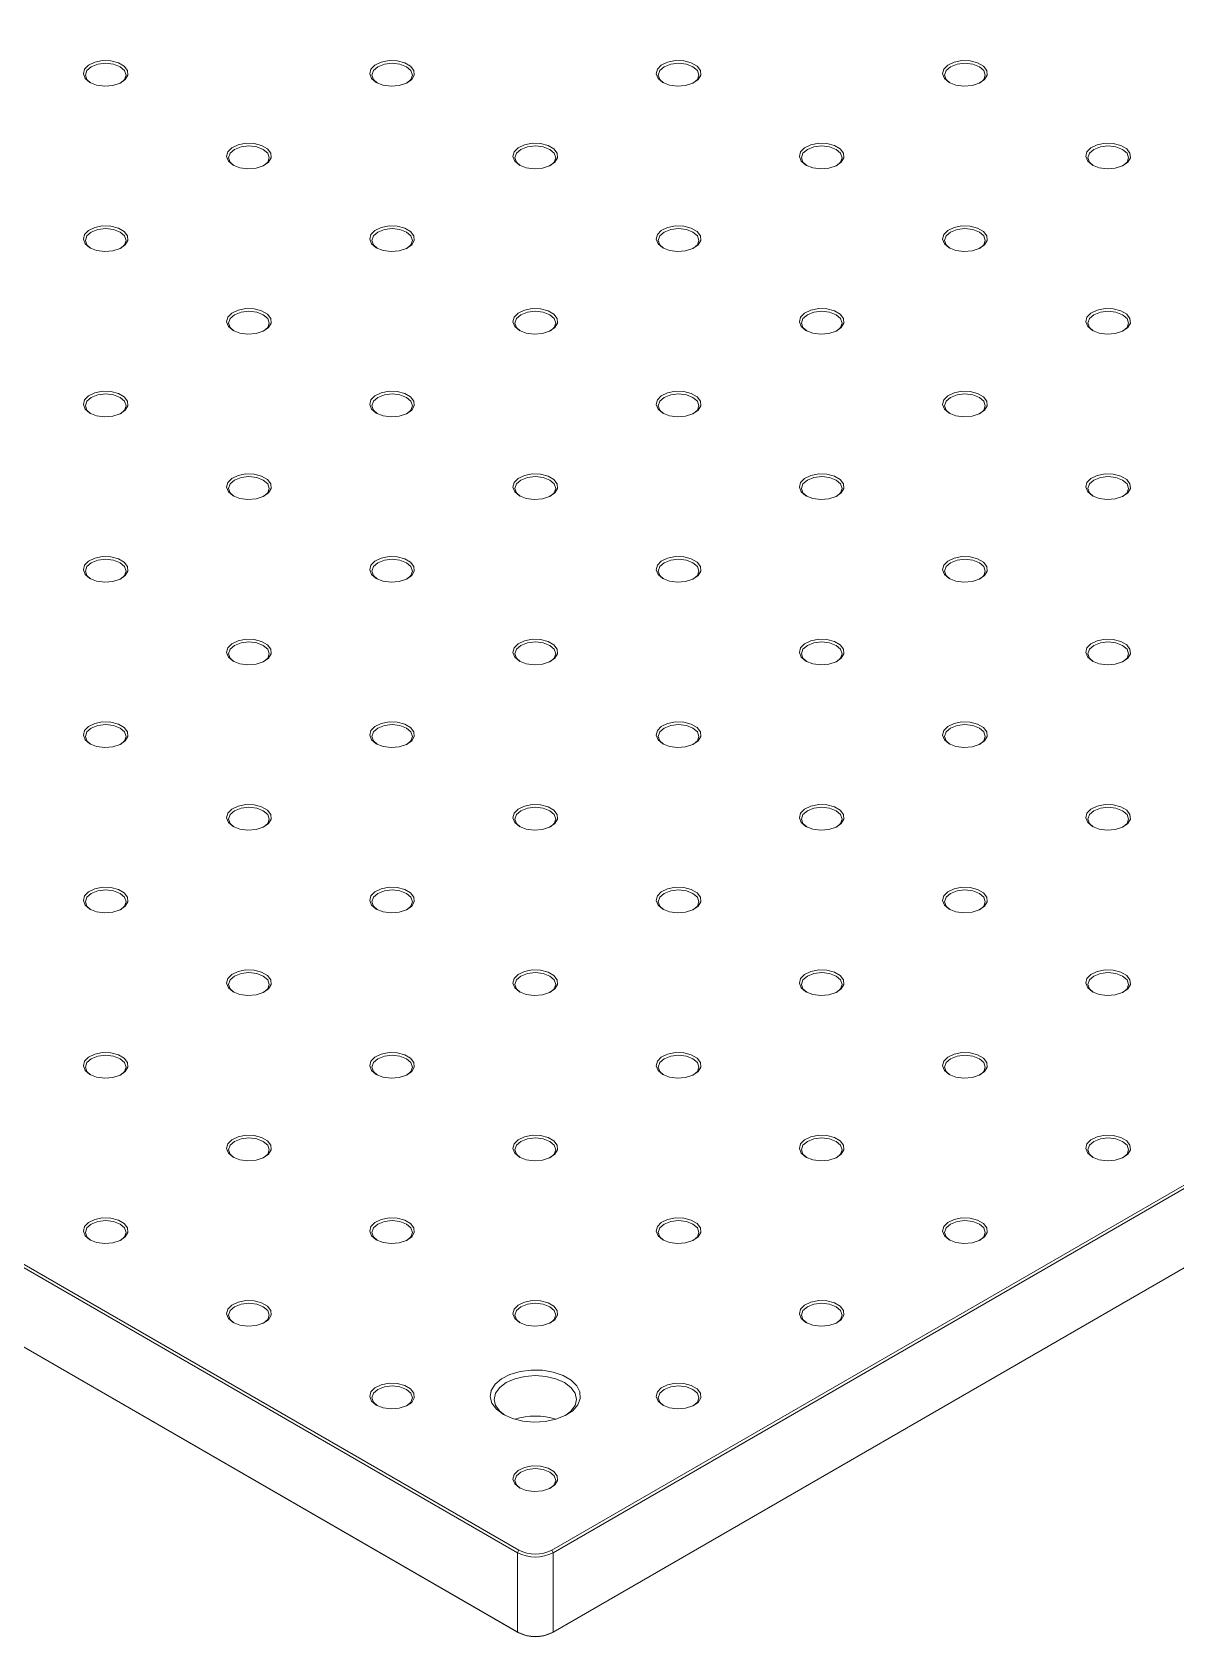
# Model space of a CAD drawing. Header units: inches. Extents: x 0.1 to 10.9, y 0 to 8.5.
# Drawn here: x 9.414 to 9.927, y 6.295 to 7.016 of the extents above; entities that cross this region are included whole.
import ezdxf

# ---------------------------------------------------------------- set-up
doc = ezdxf.new("R2010")
doc.units = ezdxf.units.IN
doc.header["$MEASUREMENT"] = 0

msp = doc.modelspace()

# ---------------------------------------------------------------- linework, layer by layer
at = {"color": 7, "linetype": 'Continuous', "lineweight": 18}
for p, q in [((9.63171, 6.33292), (7.33362, 7.65959)), ((7.33426, 7.6607), (9.63236, 6.33404)), ((7.33362, 7.62396), (9.63171, 6.29729)), ((9.63236, 6.29692), (7.33426, 7.62359)), ((9.64714, 6.33404), (10.78815, 6.99273)), ((10.7888, 6.99162), (9.64778, 6.33292)), ((10.78815, 6.95561), (9.64714, 6.29692)), ((9.64778, 6.29729), (10.7888, 6.95599)), ((9.63236, 6.33404), (9.63171, 6.33292)), ((9.63171, 6.29729), (9.63171, 6.33292)), ((9.64714, 6.33404), (9.64778, 6.33292)), ((9.64778, 6.33292), (9.64778, 6.29729)), ((9.63236, 6.29692), (9.63171, 6.29729)), ((9.64714, 6.29692), (9.64778, 6.29729))]:
    msp.add_line(p, q, dxfattribs=at)
at = {"color": 7, "linetype": 'Continuous', "lineweight": 18, "flags": 128}
for points in [[(9.4398, 6.9929), (9.43771, 6.99466), (9.43687, 6.99673), (9.43738, 6.99884), (9.43917, 7.0007), (9.44201, 7.00206), (9.44551, 7.00274), (9.4492, 7.00264), (9.45258, 7.00178), (9.45519, 7.00028), (9.45668, 6.99833), (9.45685, 6.9962), (9.45568, 6.99418), (9.45332, 6.99254), (9.45009, 6.9915), (9.44644, 6.99121), (9.44284, 6.99169), (9.4398, 6.9929)], [(9.56836, 6.9929), (9.56628, 6.99466), (9.56543, 6.99673), (9.56594, 6.99884), (9.56774, 7.0007), (9.57058, 7.00206), (9.57408, 7.00274), (9.57777, 7.00264), (9.58114, 7.00178), (9.58375, 7.00028), (9.58525, 6.99833), (9.58542, 6.9962), (9.58424, 6.99418), (9.58188, 6.99254), (9.57866, 6.9915), (9.575, 6.99121), (9.57141, 6.99169), (9.56836, 6.9929)], [(9.69693, 6.9929), (9.69484, 6.99466), (9.694, 6.99673), (9.69451, 6.99884), (9.6963, 7.0007), (9.69914, 7.00206), (9.70264, 7.00274), (9.70633, 7.00264), (9.70971, 7.00178), (9.71232, 7.00028), (9.71381, 6.99833), (9.71398, 6.9962), (9.71281, 6.99418), (9.71045, 6.99254), (9.70722, 6.9915), (9.70357, 6.99121), (9.69997, 6.99169), (9.69693, 6.9929)], [(9.82549, 6.9929), (9.82341, 6.99466), (9.82256, 6.99673), (9.82307, 6.99884), (9.82487, 7.0007), (9.82771, 7.00206), (9.83121, 7.00274), (9.8349, 7.00264), (9.83827, 7.00178), (9.84088, 7.00028), (9.84238, 6.99833), (9.84255, 6.9962), (9.84137, 6.99418), (9.83901, 6.99254), (9.83579, 6.9915), (9.83213, 6.99121), (9.82854, 6.99169), (9.82549, 6.9929)], [(9.45367, 6.99271), (9.45534, 6.99424), (9.45604, 6.99626), (9.45534, 6.99827), (9.45336, 6.99999), (9.4504, 7.00113), (9.4469, 7.00153), (9.44341, 7.00113), (9.44044, 6.99999), (9.43846, 6.99827), (9.43777, 6.99626), (9.43846, 6.99424), (9.44013, 6.99271)], [(9.58223, 6.99271), (9.58391, 6.99424), (9.5846, 6.99626), (9.58391, 6.99827), (9.58193, 6.99999), (9.57896, 7.00113), (9.57547, 7.00153), (9.57197, 7.00113), (9.56901, 6.99999), (9.56703, 6.99827), (9.56633, 6.99626), (9.56703, 6.99424), (9.5687, 6.99271)], [(9.7108, 6.99271), (9.71247, 6.99424), (9.71317, 6.99626), (9.71247, 6.99827), (9.71049, 6.99999), (9.70753, 7.00113), (9.70403, 7.00153), (9.70054, 7.00113), (9.69757, 6.99999), (9.69559, 6.99827), (9.6949, 6.99626), (9.69559, 6.99424), (9.69726, 6.99271)], [(9.83936, 6.99271), (9.84104, 6.99424), (9.84173, 6.99626), (9.84104, 6.99827), (9.83906, 6.99999), (9.83609, 7.00113), (9.8326, 7.00153), (9.8291, 7.00113), (9.82614, 6.99999), (9.82416, 6.99827), (9.82346, 6.99626), (9.82416, 6.99424), (9.82583, 6.99271)], [(9.50408, 6.95579), (9.50199, 6.95755), (9.50115, 6.95962), (9.50166, 6.96173), (9.50346, 6.96359), (9.5063, 6.96495), (9.5098, 6.96563), (9.51348, 6.96553), (9.51686, 6.96467), (9.51947, 6.96317), (9.52096, 6.96122), (9.52113, 6.95909), (9.51996, 6.95707), (9.5176, 6.95543), (9.51438, 6.95439), (9.51072, 6.9541), (9.50713, 6.95458), (9.50408, 6.95579)], [(9.51795, 6.9556), (9.51963, 6.95713), (9.52032, 6.95915), (9.51963, 6.96116), (9.51764, 6.96288), (9.51468, 6.96402), (9.51118, 6.96442), (9.50769, 6.96402), (9.50472, 6.96288), (9.50274, 6.96116), (9.50205, 6.95915), (9.50274, 6.95713), (9.50442, 6.9556)], [(9.63265, 6.95579), (9.63056, 6.95755), (9.62971, 6.95962), (9.63022, 6.96173), (9.63202, 6.96359), (9.63486, 6.96495), (9.63836, 6.96563), (9.64205, 6.96553), (9.64543, 6.96467), (9.64804, 6.96317), (9.64953, 6.96122), (9.6497, 6.95909), (9.64853, 6.95707), (9.64617, 6.95543), (9.64294, 6.95439), (9.63929, 6.9541), (9.63569, 6.95458), (9.63265, 6.95579)], [(9.64652, 6.9556), (9.64819, 6.95713), (9.64889, 6.95915), (9.64819, 6.96116), (9.64621, 6.96288), (9.64325, 6.96402), (9.63975, 6.96442), (9.63625, 6.96402), (9.63329, 6.96288), (9.63131, 6.96116), (9.63061, 6.95915), (9.63131, 6.95713), (9.63298, 6.9556)], [(9.76121, 6.95579), (9.75912, 6.95755), (9.75828, 6.95962), (9.75879, 6.96173), (9.76059, 6.96359), (9.76343, 6.96495), (9.76693, 6.96563), (9.77061, 6.96553), (9.77399, 6.96467), (9.7766, 6.96317), (9.77809, 6.96122), (9.77826, 6.95909), (9.77709, 6.95707), (9.77473, 6.95543), (9.77151, 6.95439), (9.76785, 6.9541), (9.76426, 6.95458), (9.76121, 6.95579)], [(9.77508, 6.9556), (9.77675, 6.95713), (9.77745, 6.95915), (9.77675, 6.96116), (9.77477, 6.96288), (9.77181, 6.96402), (9.76831, 6.96442), (9.76482, 6.96402), (9.76185, 6.96288), (9.75987, 6.96116), (9.75918, 6.95915), (9.75987, 6.95713), (9.76155, 6.9556)], [(9.88978, 6.95579), (9.88769, 6.95755), (9.88684, 6.95962), (9.88735, 6.96173), (9.88915, 6.96359), (9.89199, 6.96495), (9.89549, 6.96563), (9.89918, 6.96553), (9.90256, 6.96467), (9.90517, 6.96317), (9.90666, 6.96122), (9.90683, 6.95909), (9.90565, 6.95707), (9.9033, 6.95543), (9.90007, 6.95439), (9.89641, 6.9541), (9.89282, 6.95458), (9.88978, 6.95579)], [(9.90365, 6.9556), (9.90532, 6.95713), (9.90602, 6.95915), (9.90532, 6.96116), (9.90334, 6.96288), (9.90038, 6.96402), (9.89688, 6.96442), (9.89338, 6.96402), (9.89042, 6.96288), (9.88844, 6.96116), (9.88774, 6.95915), (9.88844, 6.95713), (9.89011, 6.9556)], [(9.4398, 6.91868), (9.43771, 6.92044), (9.43687, 6.92251), (9.43738, 6.92462), (9.43917, 6.92648), (9.44201, 6.92785), (9.44551, 6.92852), (9.4492, 6.92842), (9.45258, 6.92756), (9.45519, 6.92606), (9.45668, 6.92411), (9.45685, 6.92198), (9.45568, 6.91996), (9.45332, 6.91832), (9.45009, 6.91728), (9.44644, 6.91699), (9.44284, 6.91747), (9.4398, 6.91868)], [(9.45367, 6.91849), (9.45534, 6.92002), (9.45604, 6.92204), (9.45534, 6.92406), (9.45336, 6.92577), (9.4504, 6.92691), (9.4469, 6.92731), (9.44341, 6.92691), (9.44044, 6.92577), (9.43846, 6.92406), (9.43777, 6.92204), (9.43846, 6.92002), (9.44013, 6.91849)], [(9.56836, 6.91868), (9.56628, 6.92044), (9.56543, 6.92251), (9.56594, 6.92462), (9.56774, 6.92648), (9.57058, 6.92785), (9.57408, 6.92852), (9.57777, 6.92842), (9.58114, 6.92756), (9.58375, 6.92606), (9.58525, 6.92411), (9.58542, 6.92198), (9.58424, 6.91996), (9.58188, 6.91832), (9.57866, 6.91728), (9.575, 6.91699), (9.57141, 6.91747), (9.56836, 6.91868)], [(9.58223, 6.91849), (9.58391, 6.92002), (9.5846, 6.92204), (9.58391, 6.92406), (9.58193, 6.92577), (9.57896, 6.92691), (9.57547, 6.92731), (9.57197, 6.92691), (9.56901, 6.92577), (9.56703, 6.92406), (9.56633, 6.92204), (9.56703, 6.92002), (9.5687, 6.91849)], [(9.69693, 6.91868), (9.69484, 6.92044), (9.694, 6.92251), (9.69451, 6.92462), (9.6963, 6.92648), (9.69914, 6.92785), (9.70264, 6.92852), (9.70633, 6.92842), (9.70971, 6.92756), (9.71232, 6.92606), (9.71381, 6.92411), (9.71398, 6.92198), (9.71281, 6.91996), (9.71045, 6.91832), (9.70722, 6.91728), (9.70357, 6.91699), (9.69997, 6.91747), (9.69693, 6.91868)], [(9.7108, 6.91849), (9.71247, 6.92002), (9.71317, 6.92204), (9.71247, 6.92406), (9.71049, 6.92577), (9.70753, 6.92691), (9.70403, 6.92731), (9.70054, 6.92691), (9.69757, 6.92577), (9.69559, 6.92406), (9.6949, 6.92204), (9.69559, 6.92002), (9.69726, 6.91849)], [(9.82549, 6.91868), (9.82341, 6.92044), (9.82256, 6.92251), (9.82307, 6.92462), (9.82487, 6.92648), (9.82771, 6.92785), (9.83121, 6.92852), (9.8349, 6.92842), (9.83827, 6.92756), (9.84088, 6.92606), (9.84238, 6.92411), (9.84255, 6.92198), (9.84137, 6.91996), (9.83901, 6.91832), (9.83579, 6.91728), (9.83213, 6.91699), (9.82854, 6.91747), (9.82549, 6.91868)], [(9.83936, 6.91849), (9.84104, 6.92002), (9.84173, 6.92204), (9.84104, 6.92406), (9.83906, 6.92577), (9.83609, 6.92691), (9.8326, 6.92731), (9.8291, 6.92691), (9.82614, 6.92577), (9.82416, 6.92406), (9.82346, 6.92204), (9.82416, 6.92002), (9.82583, 6.91849)], [(9.50408, 6.88157), (9.50199, 6.88333), (9.50115, 6.8854), (9.50166, 6.88751), (9.50346, 6.88937), (9.5063, 6.89074), (9.5098, 6.89141), (9.51348, 6.89131), (9.51686, 6.89045), (9.51947, 6.88895), (9.52096, 6.887), (9.52113, 6.88487), (9.51996, 6.88285), (9.5176, 6.88121), (9.51438, 6.88017), (9.51072, 6.87988), (9.50713, 6.88036), (9.50408, 6.88157)], [(9.51795, 6.88138), (9.51963, 6.88291), (9.52032, 6.88493), (9.51963, 6.88695), (9.51764, 6.88866), (9.51468, 6.8898), (9.51118, 6.8902), (9.50769, 6.8898), (9.50472, 6.88866), (9.50274, 6.88695), (9.50205, 6.88493), (9.50274, 6.88291), (9.50442, 6.88138)], [(9.63265, 6.88157), (9.63056, 6.88333), (9.62971, 6.8854), (9.63022, 6.88751), (9.63202, 6.88937), (9.63486, 6.89074), (9.63836, 6.89141), (9.64205, 6.89131), (9.64543, 6.89045), (9.64804, 6.88895), (9.64953, 6.887), (9.6497, 6.88487), (9.64853, 6.88285), (9.64617, 6.88121), (9.64294, 6.88017), (9.63929, 6.87988), (9.63569, 6.88036), (9.63265, 6.88157)], [(9.64652, 6.88138), (9.64819, 6.88291), (9.64889, 6.88493), (9.64819, 6.88695), (9.64621, 6.88866), (9.64325, 6.8898), (9.63975, 6.8902), (9.63625, 6.8898), (9.63329, 6.88866), (9.63131, 6.88695), (9.63061, 6.88493), (9.63131, 6.88291), (9.63298, 6.88138)], [(9.76121, 6.88157), (9.75912, 6.88333), (9.75828, 6.8854), (9.75879, 6.88751), (9.76059, 6.88937), (9.76343, 6.89074), (9.76693, 6.89141), (9.77061, 6.89131), (9.77399, 6.89045), (9.7766, 6.88895), (9.77809, 6.887), (9.77826, 6.88487), (9.77709, 6.88285), (9.77473, 6.88121), (9.77151, 6.88017), (9.76785, 6.87988), (9.76426, 6.88036), (9.76121, 6.88157)], [(9.77508, 6.88138), (9.77675, 6.88291), (9.77745, 6.88493), (9.77675, 6.88695), (9.77477, 6.88866), (9.77181, 6.8898), (9.76831, 6.8902), (9.76482, 6.8898), (9.76185, 6.88866), (9.75987, 6.88695), (9.75918, 6.88493), (9.75987, 6.88291), (9.76155, 6.88138)], [(9.88978, 6.88157), (9.88769, 6.88333), (9.88684, 6.8854), (9.88735, 6.88751), (9.88915, 6.88937), (9.89199, 6.89074), (9.89549, 6.89141), (9.89918, 6.89131), (9.90256, 6.89045), (9.90517, 6.88895), (9.90666, 6.887), (9.90683, 6.88487), (9.90565, 6.88285), (9.9033, 6.88121), (9.90007, 6.88017), (9.89641, 6.87988), (9.89282, 6.88036), (9.88978, 6.88157)], [(9.90365, 6.88138), (9.90532, 6.88291), (9.90602, 6.88493), (9.90532, 6.88695), (9.90334, 6.88866), (9.90038, 6.8898), (9.89688, 6.8902), (9.89338, 6.8898), (9.89042, 6.88866), (9.88844, 6.88695), (9.88774, 6.88493), (9.88844, 6.88291), (9.89011, 6.88138)], [(9.4398, 6.84446), (9.43771, 6.84622), (9.43687, 6.84829), (9.43738, 6.8504), (9.43917, 6.85226), (9.44201, 6.85363), (9.44551, 6.8543), (9.4492, 6.85421), (9.45258, 6.85334), (9.45519, 6.85184), (9.45668, 6.84989), (9.45685, 6.84776), (9.45568, 6.84574), (9.45332, 6.8441), (9.45009, 6.84306), (9.44644, 6.84277), (9.44284, 6.84326), (9.4398, 6.84446)], [(9.45367, 6.84427), (9.45534, 6.8458), (9.45604, 6.84782), (9.45534, 6.84984), (9.45336, 6.85155), (9.4504, 6.85269), (9.4469, 6.85309), (9.44341, 6.85269), (9.44044, 6.85155), (9.43846, 6.84984), (9.43777, 6.84782), (9.43846, 6.8458), (9.44013, 6.84427)], [(9.56836, 6.84446), (9.56628, 6.84622), (9.56543, 6.84829), (9.56594, 6.8504), (9.56774, 6.85226), (9.57058, 6.85363), (9.57408, 6.8543), (9.57777, 6.85421), (9.58114, 6.85334), (9.58375, 6.85184), (9.58525, 6.84989), (9.58542, 6.84776), (9.58424, 6.84574), (9.58188, 6.8441), (9.57866, 6.84306), (9.575, 6.84277), (9.57141, 6.84326), (9.56836, 6.84446)], [(9.58223, 6.84427), (9.58391, 6.8458), (9.5846, 6.84782), (9.58391, 6.84984), (9.58193, 6.85155), (9.57896, 6.85269), (9.57547, 6.85309), (9.57197, 6.85269), (9.56901, 6.85155), (9.56703, 6.84984), (9.56633, 6.84782), (9.56703, 6.8458), (9.5687, 6.84427)], [(9.69693, 6.84446), (9.69484, 6.84622), (9.694, 6.84829), (9.69451, 6.8504), (9.6963, 6.85226), (9.69914, 6.85363), (9.70264, 6.8543), (9.70633, 6.85421), (9.70971, 6.85334), (9.71232, 6.85184), (9.71381, 6.84989), (9.71398, 6.84776), (9.71281, 6.84574), (9.71045, 6.8441), (9.70722, 6.84306), (9.70357, 6.84277), (9.69997, 6.84326), (9.69693, 6.84446)], [(9.7108, 6.84427), (9.71247, 6.8458), (9.71317, 6.84782), (9.71247, 6.84984), (9.71049, 6.85155), (9.70753, 6.85269), (9.70403, 6.85309), (9.70054, 6.85269), (9.69757, 6.85155), (9.69559, 6.84984), (9.6949, 6.84782), (9.69559, 6.8458), (9.69726, 6.84427)], [(9.82549, 6.84446), (9.82341, 6.84622), (9.82256, 6.84829), (9.82307, 6.8504), (9.82487, 6.85226), (9.82771, 6.85363), (9.83121, 6.8543), (9.8349, 6.85421), (9.83827, 6.85334), (9.84088, 6.85184), (9.84238, 6.84989), (9.84255, 6.84776), (9.84137, 6.84574), (9.83901, 6.8441), (9.83579, 6.84306), (9.83213, 6.84277), (9.82854, 6.84326), (9.82549, 6.84446)], [(9.83936, 6.84427), (9.84104, 6.8458), (9.84173, 6.84782), (9.84104, 6.84984), (9.83906, 6.85155), (9.83609, 6.85269), (9.8326, 6.85309), (9.8291, 6.85269), (9.82614, 6.85155), (9.82416, 6.84984), (9.82346, 6.84782), (9.82416, 6.8458), (9.82583, 6.84427)], [(9.50408, 6.80735), (9.50199, 6.80911), (9.50115, 6.81118), (9.50166, 6.81329), (9.50346, 6.81516), (9.5063, 6.81652), (9.5098, 6.81719), (9.51348, 6.8171), (9.51686, 6.81623), (9.51947, 6.81473), (9.52096, 6.81278), (9.52113, 6.81065), (9.51996, 6.80863), (9.5176, 6.80699), (9.51438, 6.80595), (9.51072, 6.80566), (9.50713, 6.80615), (9.50408, 6.80735)], [(9.51795, 6.80717), (9.51963, 6.80869), (9.52032, 6.81071), (9.51963, 6.81273), (9.51764, 6.81444), (9.51468, 6.81558), (9.51118, 6.81598), (9.50769, 6.81558), (9.50472, 6.81444), (9.50274, 6.81273), (9.50205, 6.81071), (9.50274, 6.80869), (9.50442, 6.80717)], [(9.63265, 6.80735), (9.63056, 6.80911), (9.62971, 6.81118), (9.63022, 6.81329), (9.63202, 6.81516), (9.63486, 6.81652), (9.63836, 6.81719), (9.64205, 6.8171), (9.64543, 6.81623), (9.64804, 6.81473), (9.64953, 6.81278), (9.6497, 6.81065), (9.64853, 6.80863), (9.64617, 6.80699), (9.64294, 6.80595), (9.63929, 6.80566), (9.63569, 6.80615), (9.63265, 6.80735)], [(9.64652, 6.80717), (9.64819, 6.80869), (9.64889, 6.81071), (9.64819, 6.81273), (9.64621, 6.81444), (9.64325, 6.81558), (9.63975, 6.81598), (9.63625, 6.81558), (9.63329, 6.81444), (9.63131, 6.81273), (9.63061, 6.81071), (9.63131, 6.80869), (9.63298, 6.80717)], [(9.76121, 6.80735), (9.75912, 6.80911), (9.75828, 6.81118), (9.75879, 6.81329), (9.76059, 6.81516), (9.76343, 6.81652), (9.76693, 6.81719), (9.77061, 6.8171), (9.77399, 6.81623), (9.7766, 6.81473), (9.77809, 6.81278), (9.77826, 6.81065), (9.77709, 6.80863), (9.77473, 6.80699), (9.77151, 6.80595), (9.76785, 6.80566), (9.76426, 6.80615), (9.76121, 6.80735)], [(9.77508, 6.80717), (9.77675, 6.80869), (9.77745, 6.81071), (9.77675, 6.81273), (9.77477, 6.81444), (9.77181, 6.81558), (9.76831, 6.81598), (9.76482, 6.81558), (9.76185, 6.81444), (9.75987, 6.81273), (9.75918, 6.81071), (9.75987, 6.80869), (9.76155, 6.80717)], [(9.88978, 6.80735), (9.88769, 6.80911), (9.88684, 6.81118), (9.88735, 6.81329), (9.88915, 6.81516), (9.89199, 6.81652), (9.89549, 6.81719), (9.89918, 6.8171), (9.90256, 6.81623), (9.90517, 6.81473), (9.90666, 6.81278), (9.90683, 6.81065), (9.90565, 6.80863), (9.9033, 6.80699), (9.90007, 6.80595), (9.89641, 6.80566), (9.89282, 6.80615), (9.88978, 6.80735)], [(9.90365, 6.80717), (9.90532, 6.80869), (9.90602, 6.81071), (9.90532, 6.81273), (9.90334, 6.81444), (9.90038, 6.81558), (9.89688, 6.81598), (9.89338, 6.81558), (9.89042, 6.81444), (9.88844, 6.81273), (9.88774, 6.81071), (9.88844, 6.80869), (9.89011, 6.80717)], [(9.4398, 6.77024), (9.43771, 6.772), (9.43687, 6.77407), (9.43738, 6.77618), (9.43917, 6.77805), (9.44201, 6.77941), (9.44551, 6.78008), (9.4492, 6.77999), (9.45258, 6.77913), (9.45519, 6.77762), (9.45668, 6.77567), (9.45685, 6.77354), (9.45568, 6.77152), (9.45332, 6.76988), (9.45009, 6.76884), (9.44644, 6.76855), (9.44284, 6.76904), (9.4398, 6.77024)], [(9.56836, 6.77024), (9.56628, 6.772), (9.56543, 6.77407), (9.56594, 6.77618), (9.56774, 6.77805), (9.57058, 6.77941), (9.57408, 6.78008), (9.57777, 6.77999), (9.58114, 6.77913), (9.58375, 6.77762), (9.58525, 6.77567), (9.58542, 6.77354), (9.58424, 6.77152), (9.58188, 6.76988), (9.57866, 6.76884), (9.575, 6.76855), (9.57141, 6.76904), (9.56836, 6.77024)], [(9.69693, 6.77024), (9.69484, 6.772), (9.694, 6.77407), (9.69451, 6.77618), (9.6963, 6.77805), (9.69914, 6.77941), (9.70264, 6.78008), (9.70633, 6.77999), (9.70971, 6.77913), (9.71232, 6.77762), (9.71381, 6.77567), (9.71398, 6.77354), (9.71281, 6.77152), (9.71045, 6.76988), (9.70722, 6.76884), (9.70357, 6.76855), (9.69997, 6.76904), (9.69693, 6.77024)], [(9.82549, 6.77024), (9.82341, 6.772), (9.82256, 6.77407), (9.82307, 6.77618), (9.82487, 6.77805), (9.82771, 6.77941), (9.83121, 6.78008), (9.8349, 6.77999), (9.83827, 6.77913), (9.84088, 6.77762), (9.84238, 6.77567), (9.84255, 6.77354), (9.84137, 6.77152), (9.83901, 6.76988), (9.83579, 6.76884), (9.83213, 6.76855), (9.82854, 6.76904), (9.82549, 6.77024)], [(9.45367, 6.77006), (9.45534, 6.77158), (9.45604, 6.7736), (9.45534, 6.77562), (9.45336, 6.77733), (9.4504, 6.77847), (9.4469, 6.77887), (9.44341, 6.77847), (9.44044, 6.77733), (9.43846, 6.77562), (9.43777, 6.7736), (9.43846, 6.77158), (9.44013, 6.77006)], [(9.58223, 6.77006), (9.58391, 6.77158), (9.5846, 6.7736), (9.58391, 6.77562), (9.58193, 6.77733), (9.57896, 6.77847), (9.57547, 6.77887), (9.57197, 6.77847), (9.56901, 6.77733), (9.56703, 6.77562), (9.56633, 6.7736), (9.56703, 6.77158), (9.5687, 6.77006)], [(9.7108, 6.77006), (9.71247, 6.77158), (9.71317, 6.7736), (9.71247, 6.77562), (9.71049, 6.77733), (9.70753, 6.77847), (9.70403, 6.77887), (9.70054, 6.77847), (9.69757, 6.77733), (9.69559, 6.77562), (9.6949, 6.7736), (9.69559, 6.77158), (9.69726, 6.77006)], [(9.83936, 6.77006), (9.84104, 6.77158), (9.84173, 6.7736), (9.84104, 6.77562), (9.83906, 6.77733), (9.83609, 6.77847), (9.8326, 6.77887), (9.8291, 6.77847), (9.82614, 6.77733), (9.82416, 6.77562), (9.82346, 6.7736), (9.82416, 6.77158), (9.82583, 6.77006)], [(9.50408, 6.73313), (9.50199, 6.73489), (9.50115, 6.73696), (9.50166, 6.73907), (9.50346, 6.74094), (9.5063, 6.7423), (9.5098, 6.74298), (9.51348, 6.74288), (9.51686, 6.74202), (9.51947, 6.74051), (9.52096, 6.73856), (9.52113, 6.73643), (9.51996, 6.73441), (9.5176, 6.73277), (9.51438, 6.73173), (9.51072, 6.73144), (9.50713, 6.73193), (9.50408, 6.73313)], [(9.51795, 6.73295), (9.51963, 6.73447), (9.52032, 6.73649), (9.51963, 6.73851), (9.51764, 6.74022), (9.51468, 6.74136), (9.51118, 6.74176), (9.50769, 6.74136), (9.50472, 6.74022), (9.50274, 6.73851), (9.50205, 6.73649), (9.50274, 6.73447), (9.50442, 6.73295)], [(9.63265, 6.73313), (9.63056, 6.73489), (9.62971, 6.73696), (9.63022, 6.73907), (9.63202, 6.74094), (9.63486, 6.7423), (9.63836, 6.74298), (9.64205, 6.74288), (9.64543, 6.74202), (9.64804, 6.74051), (9.64953, 6.73856), (9.6497, 6.73643), (9.64853, 6.73441), (9.64617, 6.73277), (9.64294, 6.73173), (9.63929, 6.73144), (9.63569, 6.73193), (9.63265, 6.73313)], [(9.64652, 6.73295), (9.64819, 6.73447), (9.64889, 6.73649), (9.64819, 6.73851), (9.64621, 6.74022), (9.64325, 6.74136), (9.63975, 6.74176), (9.63625, 6.74136), (9.63329, 6.74022), (9.63131, 6.73851), (9.63061, 6.73649), (9.63131, 6.73447), (9.63298, 6.73295)], [(9.76121, 6.73313), (9.75912, 6.73489), (9.75828, 6.73696), (9.75879, 6.73907), (9.76059, 6.74094), (9.76343, 6.7423), (9.76693, 6.74298), (9.77061, 6.74288), (9.77399, 6.74202), (9.7766, 6.74051), (9.77809, 6.73856), (9.77826, 6.73643), (9.77709, 6.73441), (9.77473, 6.73277), (9.77151, 6.73173), (9.76785, 6.73144), (9.76426, 6.73193), (9.76121, 6.73313)], [(9.77508, 6.73295), (9.77675, 6.73447), (9.77745, 6.73649), (9.77675, 6.73851), (9.77477, 6.74022), (9.77181, 6.74136), (9.76831, 6.74176), (9.76482, 6.74136), (9.76185, 6.74022), (9.75987, 6.73851), (9.75918, 6.73649), (9.75987, 6.73447), (9.76155, 6.73295)], [(9.88978, 6.73313), (9.88769, 6.73489), (9.88684, 6.73696), (9.88735, 6.73907), (9.88915, 6.74094), (9.89199, 6.7423), (9.89549, 6.74298), (9.89918, 6.74288), (9.90256, 6.74202), (9.90517, 6.74051), (9.90666, 6.73856), (9.90683, 6.73643), (9.90565, 6.73441), (9.9033, 6.73277), (9.90007, 6.73173), (9.89641, 6.73144), (9.89282, 6.73193), (9.88978, 6.73313)], [(9.90365, 6.73295), (9.90532, 6.73447), (9.90602, 6.73649), (9.90532, 6.73851), (9.90334, 6.74022), (9.90038, 6.74136), (9.89688, 6.74176), (9.89338, 6.74136), (9.89042, 6.74022), (9.88844, 6.73851), (9.88774, 6.73649), (9.88844, 6.73447), (9.89011, 6.73295)], [(9.4398, 6.69602), (9.43771, 6.69778), (9.43687, 6.69985), (9.43738, 6.70197), (9.43917, 6.70383), (9.44201, 6.70519), (9.44551, 6.70587), (9.4492, 6.70577), (9.45258, 6.70491), (9.45519, 6.7034), (9.45668, 6.70145), (9.45685, 6.69932), (9.45568, 6.6973), (9.45332, 6.69566), (9.45009, 6.69462), (9.44644, 6.69433), (9.44284, 6.69482), (9.4398, 6.69602)], [(9.45367, 6.69584), (9.45534, 6.69736), (9.45604, 6.69938), (9.45534, 6.7014), (9.45336, 6.70311), (9.4504, 6.70425), (9.4469, 6.70465), (9.44341, 6.70425), (9.44044, 6.70311), (9.43846, 6.7014), (9.43777, 6.69938), (9.43846, 6.69736), (9.44013, 6.69584)], [(9.56836, 6.69602), (9.56628, 6.69778), (9.56543, 6.69985), (9.56594, 6.70197), (9.56774, 6.70383), (9.57058, 6.70519), (9.57408, 6.70587), (9.57777, 6.70577), (9.58114, 6.70491), (9.58375, 6.7034), (9.58525, 6.70145), (9.58542, 6.69932), (9.58424, 6.6973), (9.58188, 6.69566), (9.57866, 6.69462), (9.575, 6.69433), (9.57141, 6.69482), (9.56836, 6.69602)], [(9.58223, 6.69584), (9.58391, 6.69736), (9.5846, 6.69938), (9.58391, 6.7014), (9.58193, 6.70311), (9.57896, 6.70425), (9.57547, 6.70465), (9.57197, 6.70425), (9.56901, 6.70311), (9.56703, 6.7014), (9.56633, 6.69938), (9.56703, 6.69736), (9.5687, 6.69584)], [(9.69693, 6.69602), (9.69484, 6.69778), (9.694, 6.69985), (9.69451, 6.70197), (9.6963, 6.70383), (9.69914, 6.70519), (9.70264, 6.70587), (9.70633, 6.70577), (9.70971, 6.70491), (9.71232, 6.7034), (9.71381, 6.70145), (9.71398, 6.69932), (9.71281, 6.6973), (9.71045, 6.69566), (9.70722, 6.69462), (9.70357, 6.69433), (9.69997, 6.69482), (9.69693, 6.69602)], [(9.7108, 6.69584), (9.71247, 6.69736), (9.71317, 6.69938), (9.71247, 6.7014), (9.71049, 6.70311), (9.70753, 6.70425), (9.70403, 6.70465), (9.70054, 6.70425), (9.69757, 6.70311), (9.69559, 6.7014), (9.6949, 6.69938), (9.69559, 6.69736), (9.69726, 6.69584)], [(9.82549, 6.69602), (9.82341, 6.69778), (9.82256, 6.69985), (9.82307, 6.70197), (9.82487, 6.70383), (9.82771, 6.70519), (9.83121, 6.70587), (9.8349, 6.70577), (9.83827, 6.70491), (9.84088, 6.7034), (9.84238, 6.70145), (9.84255, 6.69932), (9.84137, 6.6973), (9.83901, 6.69566), (9.83579, 6.69462), (9.83213, 6.69433), (9.82854, 6.69482), (9.82549, 6.69602)], [(9.83936, 6.69584), (9.84104, 6.69736), (9.84173, 6.69938), (9.84104, 6.7014), (9.83906, 6.70311), (9.83609, 6.70425), (9.8326, 6.70465), (9.8291, 6.70425), (9.82614, 6.70311), (9.82416, 6.7014), (9.82346, 6.69938), (9.82416, 6.69736), (9.82583, 6.69584)], [(9.50408, 6.65891), (9.50199, 6.66067), (9.50115, 6.66275), (9.50166, 6.66486), (9.50346, 6.66672), (9.5063, 6.66808), (9.5098, 6.66876), (9.51348, 6.66866), (9.51686, 6.6678), (9.51947, 6.66629), (9.52096, 6.66434), (9.52113, 6.66221), (9.51996, 6.66019), (9.5176, 6.65855), (9.51438, 6.65751), (9.51072, 6.65722), (9.50713, 6.65771), (9.50408, 6.65891)], [(9.51795, 6.65873), (9.51963, 6.66025), (9.52032, 6.66227), (9.51963, 6.66429), (9.51764, 6.666), (9.51468, 6.66714), (9.51118, 6.66754), (9.50769, 6.66714), (9.50472, 6.666), (9.50274, 6.66429), (9.50205, 6.66227), (9.50274, 6.66025), (9.50442, 6.65873)], [(9.63265, 6.65891), (9.63056, 6.66067), (9.62971, 6.66275), (9.63022, 6.66486), (9.63202, 6.66672), (9.63486, 6.66808), (9.63836, 6.66876), (9.64205, 6.66866), (9.64543, 6.6678), (9.64804, 6.66629), (9.64953, 6.66434), (9.6497, 6.66221), (9.64853, 6.66019), (9.64617, 6.65855), (9.64294, 6.65751), (9.63929, 6.65722), (9.63569, 6.65771), (9.63265, 6.65891)], [(9.64652, 6.65873), (9.64819, 6.66025), (9.64889, 6.66227), (9.64819, 6.66429), (9.64621, 6.666), (9.64325, 6.66714), (9.63975, 6.66754), (9.63625, 6.66714), (9.63329, 6.666), (9.63131, 6.66429), (9.63061, 6.66227), (9.63131, 6.66025), (9.63298, 6.65873)], [(9.76121, 6.65891), (9.75912, 6.66067), (9.75828, 6.66275), (9.75879, 6.66486), (9.76059, 6.66672), (9.76343, 6.66808), (9.76693, 6.66876), (9.77061, 6.66866), (9.77399, 6.6678), (9.7766, 6.66629), (9.77809, 6.66434), (9.77826, 6.66221), (9.77709, 6.66019), (9.77473, 6.65855), (9.77151, 6.65751), (9.76785, 6.65722), (9.76426, 6.65771), (9.76121, 6.65891)], [(9.77508, 6.65873), (9.77675, 6.66025), (9.77745, 6.66227), (9.77675, 6.66429), (9.77477, 6.666), (9.77181, 6.66714), (9.76831, 6.66754), (9.76482, 6.66714), (9.76185, 6.666), (9.75987, 6.66429), (9.75918, 6.66227), (9.75987, 6.66025), (9.76155, 6.65873)], [(9.88978, 6.65891), (9.88769, 6.66067), (9.88684, 6.66275), (9.88735, 6.66486), (9.88915, 6.66672), (9.89199, 6.66808), (9.89549, 6.66876), (9.89918, 6.66866), (9.90256, 6.6678), (9.90517, 6.66629), (9.90666, 6.66434), (9.90683, 6.66221), (9.90565, 6.66019), (9.9033, 6.65855), (9.90007, 6.65751), (9.89641, 6.65722), (9.89282, 6.65771), (9.88978, 6.65891)], [(9.90365, 6.65873), (9.90532, 6.66025), (9.90602, 6.66227), (9.90532, 6.66429), (9.90334, 6.666), (9.90038, 6.66714), (9.89688, 6.66754), (9.89338, 6.66714), (9.89042, 6.666), (9.88844, 6.66429), (9.88774, 6.66227), (9.88844, 6.66025), (9.89011, 6.65873)], [(9.4398, 6.6218), (9.43771, 6.62356), (9.43687, 6.62564), (9.43738, 6.62775), (9.43917, 6.62961), (9.44201, 6.63097), (9.44551, 6.63165), (9.4492, 6.63155), (9.45258, 6.63069), (9.45519, 6.62918), (9.45668, 6.62723), (9.45685, 6.6251), (9.45568, 6.62308), (9.45332, 6.62144), (9.45009, 6.6204), (9.44644, 6.62011), (9.44284, 6.6206), (9.4398, 6.6218)], [(9.45367, 6.62162), (9.45534, 6.62314), (9.45604, 6.62516), (9.45534, 6.62718), (9.45336, 6.62889), (9.4504, 6.63003), (9.4469, 6.63044), (9.44341, 6.63003), (9.44044, 6.62889), (9.43846, 6.62718), (9.43777, 6.62516), (9.43846, 6.62314), (9.44013, 6.62162)], [(9.56836, 6.6218), (9.56628, 6.62356), (9.56543, 6.62564), (9.56594, 6.62775), (9.56774, 6.62961), (9.57058, 6.63097), (9.57408, 6.63165), (9.57777, 6.63155), (9.58114, 6.63069), (9.58375, 6.62918), (9.58525, 6.62723), (9.58542, 6.6251), (9.58424, 6.62308), (9.58188, 6.62144), (9.57866, 6.6204), (9.575, 6.62011), (9.57141, 6.6206), (9.56836, 6.6218)], [(9.58223, 6.62162), (9.58391, 6.62314), (9.5846, 6.62516), (9.58391, 6.62718), (9.58193, 6.62889), (9.57896, 6.63003), (9.57547, 6.63044), (9.57197, 6.63003), (9.56901, 6.62889), (9.56703, 6.62718), (9.56633, 6.62516), (9.56703, 6.62314), (9.5687, 6.62162)], [(9.69693, 6.6218), (9.69484, 6.62356), (9.694, 6.62564), (9.69451, 6.62775), (9.6963, 6.62961), (9.69914, 6.63097), (9.70264, 6.63165), (9.70633, 6.63155), (9.70971, 6.63069), (9.71232, 6.62918), (9.71381, 6.62723), (9.71398, 6.6251), (9.71281, 6.62308), (9.71045, 6.62144), (9.70722, 6.6204), (9.70357, 6.62011), (9.69997, 6.6206), (9.69693, 6.6218)], [(9.7108, 6.62162), (9.71247, 6.62314), (9.71317, 6.62516), (9.71247, 6.62718), (9.71049, 6.62889), (9.70753, 6.63003), (9.70403, 6.63044), (9.70054, 6.63003), (9.69757, 6.62889), (9.69559, 6.62718), (9.6949, 6.62516), (9.69559, 6.62314), (9.69726, 6.62162)], [(9.82549, 6.6218), (9.82341, 6.62356), (9.82256, 6.62564), (9.82307, 6.62775), (9.82487, 6.62961), (9.82771, 6.63097), (9.83121, 6.63165), (9.8349, 6.63155), (9.83827, 6.63069), (9.84088, 6.62918), (9.84238, 6.62723), (9.84255, 6.6251), (9.84137, 6.62308), (9.83901, 6.62144), (9.83579, 6.6204), (9.83213, 6.62011), (9.82854, 6.6206), (9.82549, 6.6218)], [(9.83936, 6.62162), (9.84104, 6.62314), (9.84173, 6.62516), (9.84104, 6.62718), (9.83906, 6.62889), (9.83609, 6.63003), (9.8326, 6.63044), (9.8291, 6.63003), (9.82614, 6.62889), (9.82416, 6.62718), (9.82346, 6.62516), (9.82416, 6.62314), (9.82583, 6.62162)], [(9.50408, 6.58469), (9.50199, 6.58645), (9.50115, 6.58853), (9.50166, 6.59064), (9.50346, 6.5925), (9.5063, 6.59386), (9.5098, 6.59454), (9.51348, 6.59444), (9.51686, 6.59358), (9.51947, 6.59207), (9.52096, 6.59012), (9.52113, 6.58799), (9.51996, 6.58597), (9.5176, 6.58433), (9.51438, 6.5833), (9.51072, 6.583), (9.50713, 6.58349), (9.50408, 6.58469)], [(9.51795, 6.58451), (9.51963, 6.58603), (9.52032, 6.58805), (9.51963, 6.59007), (9.51764, 6.59178), (9.51468, 6.59292), (9.51118, 6.59333), (9.50769, 6.59292), (9.50472, 6.59178), (9.50274, 6.59007), (9.50205, 6.58805), (9.50274, 6.58603), (9.50442, 6.58451)], [(9.63265, 6.58469), (9.63056, 6.58645), (9.62971, 6.58853), (9.63022, 6.59064), (9.63202, 6.5925), (9.63486, 6.59386), (9.63836, 6.59454), (9.64205, 6.59444), (9.64543, 6.59358), (9.64804, 6.59207), (9.64953, 6.59012), (9.6497, 6.58799), (9.64853, 6.58597), (9.64617, 6.58433), (9.64294, 6.5833), (9.63929, 6.583), (9.63569, 6.58349), (9.63265, 6.58469)], [(9.64652, 6.58451), (9.64819, 6.58603), (9.64889, 6.58805), (9.64819, 6.59007), (9.64621, 6.59178), (9.64325, 6.59292), (9.63975, 6.59333), (9.63625, 6.59292), (9.63329, 6.59178), (9.63131, 6.59007), (9.63061, 6.58805), (9.63131, 6.58603), (9.63298, 6.58451)], [(9.76121, 6.58469), (9.75912, 6.58645), (9.75828, 6.58853), (9.75879, 6.59064), (9.76059, 6.5925), (9.76343, 6.59386), (9.76693, 6.59454), (9.77061, 6.59444), (9.77399, 6.59358), (9.7766, 6.59207), (9.77809, 6.59012), (9.77826, 6.58799), (9.77709, 6.58597), (9.77473, 6.58433), (9.77151, 6.5833), (9.76785, 6.583), (9.76426, 6.58349), (9.76121, 6.58469)], [(9.77508, 6.58451), (9.77675, 6.58603), (9.77745, 6.58805), (9.77675, 6.59007), (9.77477, 6.59178), (9.77181, 6.59292), (9.76831, 6.59333), (9.76482, 6.59292), (9.76185, 6.59178), (9.75987, 6.59007), (9.75918, 6.58805), (9.75987, 6.58603), (9.76155, 6.58451)], [(9.88978, 6.58469), (9.88769, 6.58645), (9.88684, 6.58853), (9.88735, 6.59064), (9.88915, 6.5925), (9.89199, 6.59386), (9.89549, 6.59454), (9.89918, 6.59444), (9.90256, 6.59358), (9.90517, 6.59207), (9.90666, 6.59012), (9.90683, 6.58799), (9.90565, 6.58597), (9.9033, 6.58433), (9.90007, 6.5833), (9.89641, 6.583), (9.89282, 6.58349), (9.88978, 6.58469)], [(9.90365, 6.58451), (9.90532, 6.58603), (9.90602, 6.58805), (9.90532, 6.59007), (9.90334, 6.59178), (9.90038, 6.59292), (9.89688, 6.59333), (9.89338, 6.59292), (9.89042, 6.59178), (9.88844, 6.59007), (9.88774, 6.58805), (9.88844, 6.58603), (9.89011, 6.58451)], [(9.4398, 6.54758), (9.43771, 6.54934), (9.43687, 6.55142), (9.43738, 6.55353), (9.43917, 6.55539), (9.44201, 6.55675), (9.44551, 6.55743), (9.4492, 6.55733), (9.45258, 6.55647), (9.45519, 6.55496), (9.45668, 6.55301), (9.45685, 6.55088), (9.45568, 6.54886), (9.45332, 6.54722), (9.45009, 6.54619), (9.44644, 6.54589), (9.44284, 6.54638), (9.4398, 6.54758)], [(9.45367, 6.5474), (9.45534, 6.54892), (9.45604, 6.55094), (9.45534, 6.55296), (9.45336, 6.55467), (9.4504, 6.55582), (9.4469, 6.55622), (9.44341, 6.55582), (9.44044, 6.55467), (9.43846, 6.55296), (9.43777, 6.55094), (9.43846, 6.54892), (9.44013, 6.5474)], [(9.56836, 6.54758), (9.56628, 6.54934), (9.56543, 6.55142), (9.56594, 6.55353), (9.56774, 6.55539), (9.57058, 6.55675), (9.57408, 6.55743), (9.57777, 6.55733), (9.58114, 6.55647), (9.58375, 6.55496), (9.58525, 6.55301), (9.58542, 6.55088), (9.58424, 6.54886), (9.58188, 6.54722), (9.57866, 6.54619), (9.575, 6.54589), (9.57141, 6.54638), (9.56836, 6.54758)], [(9.58223, 6.5474), (9.58391, 6.54892), (9.5846, 6.55094), (9.58391, 6.55296), (9.58193, 6.55467), (9.57896, 6.55582), (9.57547, 6.55622), (9.57197, 6.55582), (9.56901, 6.55467), (9.56703, 6.55296), (9.56633, 6.55094), (9.56703, 6.54892), (9.5687, 6.5474)], [(9.69693, 6.54758), (9.69484, 6.54934), (9.694, 6.55142), (9.69451, 6.55353), (9.6963, 6.55539), (9.69914, 6.55675), (9.70264, 6.55743), (9.70633, 6.55733), (9.70971, 6.55647), (9.71232, 6.55496), (9.71381, 6.55301), (9.71398, 6.55088), (9.71281, 6.54886), (9.71045, 6.54722), (9.70722, 6.54619), (9.70357, 6.54589), (9.69997, 6.54638), (9.69693, 6.54758)], [(9.7108, 6.5474), (9.71247, 6.54892), (9.71317, 6.55094), (9.71247, 6.55296), (9.71049, 6.55467), (9.70753, 6.55582), (9.70403, 6.55622), (9.70054, 6.55582), (9.69757, 6.55467), (9.69559, 6.55296), (9.6949, 6.55094), (9.69559, 6.54892), (9.69726, 6.5474)], [(9.82549, 6.54758), (9.82341, 6.54934), (9.82256, 6.55142), (9.82307, 6.55353), (9.82487, 6.55539), (9.82771, 6.55675), (9.83121, 6.55743), (9.8349, 6.55733), (9.83827, 6.55647), (9.84088, 6.55496), (9.84238, 6.55301), (9.84255, 6.55088), (9.84137, 6.54886), (9.83901, 6.54722), (9.83579, 6.54619), (9.83213, 6.54589), (9.82854, 6.54638), (9.82549, 6.54758)], [(9.83936, 6.5474), (9.84104, 6.54892), (9.84173, 6.55094), (9.84104, 6.55296), (9.83906, 6.55467), (9.83609, 6.55582), (9.8326, 6.55622), (9.8291, 6.55582), (9.82614, 6.55467), (9.82416, 6.55296), (9.82346, 6.55094), (9.82416, 6.54892), (9.82583, 6.5474)], [(9.50408, 6.51047), (9.50199, 6.51223), (9.50115, 6.51431), (9.50166, 6.51642), (9.50346, 6.51828), (9.5063, 6.51964), (9.5098, 6.52032), (9.51348, 6.52022), (9.51686, 6.51936), (9.51947, 6.51785), (9.52096, 6.5159), (9.52113, 6.51377), (9.51996, 6.51175), (9.5176, 6.51011), (9.51438, 6.50908), (9.51072, 6.50878), (9.50713, 6.50927), (9.50408, 6.51047)], [(9.63265, 6.51047), (9.63056, 6.51223), (9.62971, 6.51431), (9.63022, 6.51642), (9.63202, 6.51828), (9.63486, 6.51964), (9.63836, 6.52032), (9.64205, 6.52022), (9.64543, 6.51936), (9.64804, 6.51785), (9.64953, 6.5159), (9.6497, 6.51377), (9.64853, 6.51175), (9.64617, 6.51011), (9.64294, 6.50908), (9.63929, 6.50878), (9.63569, 6.50927), (9.63265, 6.51047)], [(9.76121, 6.51047), (9.75912, 6.51223), (9.75828, 6.51431), (9.75879, 6.51642), (9.76059, 6.51828), (9.76343, 6.51964), (9.76693, 6.52032), (9.77061, 6.52022), (9.77399, 6.51936), (9.7766, 6.51785), (9.77809, 6.5159), (9.77826, 6.51377), (9.77709, 6.51175), (9.77473, 6.51011), (9.77151, 6.50908), (9.76785, 6.50878), (9.76426, 6.50927), (9.76121, 6.51047)], [(9.88978, 6.51047), (9.88769, 6.51223), (9.88684, 6.51431), (9.88735, 6.51642), (9.88915, 6.51828), (9.89199, 6.51964), (9.89549, 6.52032), (9.89918, 6.52022), (9.90256, 6.51936), (9.90517, 6.51785), (9.90666, 6.5159), (9.90683, 6.51377), (9.90565, 6.51175), (9.9033, 6.51011), (9.90007, 6.50908), (9.89641, 6.50878), (9.89282, 6.50927), (9.88978, 6.51047)], [(9.51795, 6.51029), (9.51963, 6.51181), (9.52032, 6.51383), (9.51963, 6.51585), (9.51764, 6.51756), (9.51468, 6.51871), (9.51118, 6.51911), (9.50769, 6.51871), (9.50472, 6.51756), (9.50274, 6.51585), (9.50205, 6.51383), (9.50274, 6.51181), (9.50442, 6.51029)], [(9.64652, 6.51029), (9.64819, 6.51181), (9.64889, 6.51383), (9.64819, 6.51585), (9.64621, 6.51756), (9.64325, 6.51871), (9.63975, 6.51911), (9.63625, 6.51871), (9.63329, 6.51756), (9.63131, 6.51585), (9.63061, 6.51383), (9.63131, 6.51181), (9.63298, 6.51029)], [(9.77508, 6.51029), (9.77675, 6.51181), (9.77745, 6.51383), (9.77675, 6.51585), (9.77477, 6.51756), (9.77181, 6.51871), (9.76831, 6.51911), (9.76482, 6.51871), (9.76185, 6.51756), (9.75987, 6.51585), (9.75918, 6.51383), (9.75987, 6.51181), (9.76155, 6.51029)], [(9.90365, 6.51029), (9.90532, 6.51181), (9.90602, 6.51383), (9.90532, 6.51585), (9.90334, 6.51756), (9.90038, 6.51871), (9.89688, 6.51911), (9.89338, 6.51871), (9.89042, 6.51756), (9.88844, 6.51585), (9.88774, 6.51383), (9.88844, 6.51181), (9.89011, 6.51029)], [(9.4398, 6.47336), (9.43771, 6.47512), (9.43687, 6.4772), (9.43738, 6.47931), (9.43917, 6.48117), (9.44201, 6.48253), (9.44551, 6.48321), (9.4492, 6.48311), (9.45258, 6.48225), (9.45519, 6.48074), (9.45668, 6.47879), (9.45685, 6.47666), (9.45568, 6.47464), (9.45332, 6.473), (9.45009, 6.47197), (9.44644, 6.47167), (9.44284, 6.47216), (9.4398, 6.47336)], [(9.45367, 6.47318), (9.45534, 6.4747), (9.45604, 6.47672), (9.45534, 6.47874), (9.45336, 6.48045), (9.4504, 6.4816), (9.4469, 6.482), (9.44341, 6.4816), (9.44044, 6.48045), (9.43846, 6.47874), (9.43777, 6.47672), (9.43846, 6.4747), (9.44013, 6.47318)], [(9.56836, 6.47336), (9.56628, 6.47512), (9.56543, 6.4772), (9.56594, 6.47931), (9.56774, 6.48117), (9.57058, 6.48253), (9.57408, 6.48321), (9.57777, 6.48311), (9.58114, 6.48225), (9.58375, 6.48074), (9.58525, 6.47879), (9.58542, 6.47666), (9.58424, 6.47464), (9.58188, 6.473), (9.57866, 6.47197), (9.575, 6.47167), (9.57141, 6.47216), (9.56836, 6.47336)], [(9.58223, 6.47318), (9.58391, 6.4747), (9.5846, 6.47672), (9.58391, 6.47874), (9.58193, 6.48045), (9.57896, 6.4816), (9.57547, 6.482), (9.57197, 6.4816), (9.56901, 6.48045), (9.56703, 6.47874), (9.56633, 6.47672), (9.56703, 6.4747), (9.5687, 6.47318)], [(9.69693, 6.47336), (9.69484, 6.47512), (9.694, 6.4772), (9.69451, 6.47931), (9.6963, 6.48117), (9.69914, 6.48253), (9.70264, 6.48321), (9.70633, 6.48311), (9.70971, 6.48225), (9.71232, 6.48074), (9.71381, 6.47879), (9.71398, 6.47666), (9.71281, 6.47464), (9.71045, 6.473), (9.70722, 6.47197), (9.70357, 6.47167), (9.69997, 6.47216), (9.69693, 6.47336)], [(9.7108, 6.47318), (9.71247, 6.4747), (9.71317, 6.47672), (9.71247, 6.47874), (9.71049, 6.48045), (9.70753, 6.4816), (9.70403, 6.482), (9.70054, 6.4816), (9.69757, 6.48045), (9.69559, 6.47874), (9.6949, 6.47672), (9.69559, 6.4747), (9.69726, 6.47318)], [(9.82549, 6.47336), (9.82341, 6.47512), (9.82256, 6.4772), (9.82307, 6.47931), (9.82487, 6.48117), (9.82771, 6.48253), (9.83121, 6.48321), (9.8349, 6.48311), (9.83827, 6.48225), (9.84088, 6.48074), (9.84238, 6.47879), (9.84255, 6.47666), (9.84137, 6.47464), (9.83901, 6.473), (9.83579, 6.47197), (9.83213, 6.47167), (9.82854, 6.47216), (9.82549, 6.47336)], [(9.83936, 6.47318), (9.84104, 6.4747), (9.84173, 6.47672), (9.84104, 6.47874), (9.83906, 6.48045), (9.83609, 6.4816), (9.8326, 6.482), (9.8291, 6.4816), (9.82614, 6.48045), (9.82416, 6.47874), (9.82346, 6.47672), (9.82416, 6.4747), (9.82583, 6.47318)], [(9.50408, 6.43626), (9.50199, 6.43801), (9.50115, 6.44009), (9.50166, 6.4422), (9.50346, 6.44406), (9.5063, 6.44542), (9.5098, 6.4461), (9.51348, 6.446), (9.51686, 6.44514), (9.51947, 6.44363), (9.52096, 6.44168), (9.52113, 6.43955), (9.51996, 6.43753), (9.5176, 6.43589), (9.51438, 6.43486), (9.51072, 6.43456), (9.50713, 6.43505), (9.50408, 6.43626)], [(9.51795, 6.43607), (9.51963, 6.4376), (9.52032, 6.43961), (9.51963, 6.44163), (9.51764, 6.44334), (9.51468, 6.44449), (9.51118, 6.44489), (9.50769, 6.44449), (9.50472, 6.44334), (9.50274, 6.44163), (9.50205, 6.43961), (9.50274, 6.4376), (9.50442, 6.43607)], [(9.63265, 6.43626), (9.63056, 6.43801), (9.62971, 6.44009), (9.63022, 6.4422), (9.63202, 6.44406), (9.63486, 6.44542), (9.63836, 6.4461), (9.64205, 6.446), (9.64543, 6.44514), (9.64804, 6.44363), (9.64953, 6.44168), (9.6497, 6.43955), (9.64853, 6.43753), (9.64617, 6.43589), (9.64294, 6.43486), (9.63929, 6.43456), (9.63569, 6.43505), (9.63265, 6.43626)], [(9.64652, 6.43607), (9.64819, 6.4376), (9.64889, 6.43961), (9.64819, 6.44163), (9.64621, 6.44334), (9.64325, 6.44449), (9.63975, 6.44489), (9.63625, 6.44449), (9.63329, 6.44334), (9.63131, 6.44163), (9.63061, 6.43961), (9.63131, 6.4376), (9.63298, 6.43607)], [(9.76121, 6.43626), (9.75912, 6.43801), (9.75828, 6.44009), (9.75879, 6.4422), (9.76059, 6.44406), (9.76343, 6.44542), (9.76693, 6.4461), (9.77061, 6.446), (9.77399, 6.44514), (9.7766, 6.44363), (9.77809, 6.44168), (9.77826, 6.43955), (9.77709, 6.43753), (9.77473, 6.43589), (9.77151, 6.43486), (9.76785, 6.43456), (9.76426, 6.43505), (9.76121, 6.43626)], [(9.77508, 6.43607), (9.77675, 6.4376), (9.77745, 6.43961), (9.77675, 6.44163), (9.77477, 6.44334), (9.77181, 6.44449), (9.76831, 6.44489), (9.76482, 6.44449), (9.76185, 6.44334), (9.75987, 6.44163), (9.75918, 6.43961), (9.75987, 6.4376), (9.76155, 6.43607)], [(9.62541, 6.39497), (9.6223, 6.39729), (9.62028, 6.39998), (9.61949, 6.40288), (9.61996, 6.4058), (9.62169, 6.40856), (9.62454, 6.41099), (9.62835, 6.41293), (9.63288, 6.41426), (9.63784, 6.4149), (9.64292, 6.41481), (9.6478, 6.41399), (9.65217, 6.41249), (9.65577, 6.41042), (9.65835, 6.40789), (9.65977, 6.40508), (9.65993, 6.40215), (9.65882, 6.39928), (9.65652, 6.39667), (9.65316, 6.39447), (9.64895, 6.39282), (9.64417, 6.39183), (9.63911, 6.39155), (9.63409, 6.39201), (9.62943, 6.39317), (9.62541, 6.39497)], [(9.65341, 6.3946), (9.65573, 6.39644), (9.65757, 6.399), (9.6582, 6.40176), (9.65757, 6.40452), (9.65573, 6.40709), (9.6528, 6.4093), (9.64898, 6.41099), (9.64453, 6.41205), (9.63975, 6.41242), (9.63497, 6.41205), (9.63052, 6.41099), (9.6267, 6.4093), (9.62377, 6.40709), (9.62192, 6.40452), (9.62129, 6.40176), (9.62192, 6.399), (9.62377, 6.39644), (9.62609, 6.3946)], [(9.56836, 6.39915), (9.56628, 6.4009), (9.56543, 6.40298), (9.56594, 6.40509), (9.56774, 6.40695), (9.57058, 6.40831), (9.57408, 6.40899), (9.57777, 6.40889), (9.58114, 6.40803), (9.58375, 6.40652), (9.58525, 6.40457), (9.58542, 6.40245), (9.58424, 6.40042), (9.58188, 6.39879), (9.57866, 6.39775), (9.575, 6.39745), (9.57141, 6.39794), (9.56836, 6.39915)], [(9.58223, 6.39896), (9.58391, 6.40049), (9.5846, 6.4025), (9.58391, 6.40452), (9.58193, 6.40623), (9.57896, 6.40738), (9.57547, 6.40778), (9.57197, 6.40738), (9.56901, 6.40623), (9.56703, 6.40452), (9.56633, 6.4025), (9.56703, 6.40049), (9.5687, 6.39896)], [(9.69693, 6.39915), (9.69484, 6.4009), (9.694, 6.40298), (9.69451, 6.40509), (9.6963, 6.40695), (9.69914, 6.40831), (9.70264, 6.40899), (9.70633, 6.40889), (9.70971, 6.40803), (9.71232, 6.40652), (9.71381, 6.40457), (9.71398, 6.40245), (9.71281, 6.40042), (9.71045, 6.39879), (9.70722, 6.39775), (9.70357, 6.39745), (9.69997, 6.39794), (9.69693, 6.39915)], [(9.7108, 6.39896), (9.71247, 6.40049), (9.71317, 6.4025), (9.71247, 6.40452), (9.71049, 6.40623), (9.70753, 6.40738), (9.70403, 6.40778), (9.70054, 6.40738), (9.69757, 6.40623), (9.69559, 6.40452), (9.6949, 6.4025), (9.69559, 6.40049), (9.69726, 6.39896)], [(9.63265, 6.36204), (9.63056, 6.36379), (9.62971, 6.36587), (9.63022, 6.36798), (9.63202, 6.36984), (9.63486, 6.3712), (9.63836, 6.37188), (9.64205, 6.37178), (9.64543, 6.37092), (9.64804, 6.36941), (9.64953, 6.36746), (9.6497, 6.36534), (9.64853, 6.36332), (9.64617, 6.36168), (9.64294, 6.36064), (9.63929, 6.36034), (9.63569, 6.36083), (9.63265, 6.36204)], [(9.64652, 6.36185), (9.64819, 6.36338), (9.64889, 6.36539), (9.64819, 6.36741), (9.64621, 6.36912), (9.64325, 6.37027), (9.63975, 6.37067), (9.63625, 6.37027), (9.63329, 6.36912), (9.63131, 6.36741), (9.63061, 6.36539), (9.63131, 6.36338), (9.63298, 6.36185)]]:
    msp.add_lwpolyline(points, dxfattribs=at)
at = {"color": 7, "linetype": 'Continuous', "lineweight": 18}
for centre, radius, start, end in [((9.63975, 6.36392), 0.03032, 72.36021, 107.63979), ((9.63975, 6.34843), 0.01747, 242.60967, 297.39033), ((9.63975, 6.3483), 0.01607, 242.60967, 297.39033), ((9.63975, 6.3128), 0.01747, 242.60967, 297.39033), ((9.63975, 6.31119), 0.01607, 242.60967, 297.39033)]:
    msp.add_arc(centre, radius, start, end, dxfattribs=at)

doc.saveas('drawing.dxf')
